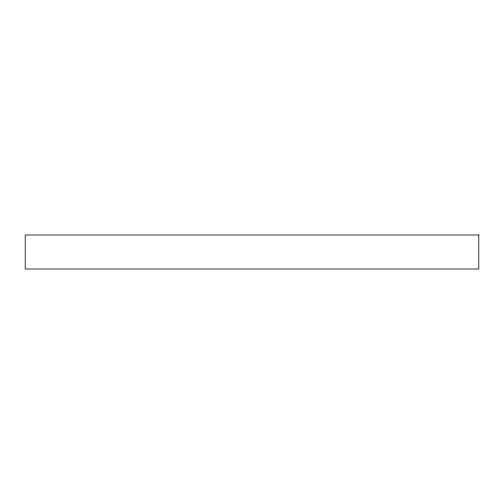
<?xml version="1.0" encoding="UTF-8"?>
<svg xmlns="http://www.w3.org/2000/svg" width="504" height="504" viewBox="0 0 504 504"><rect width="100%" height="100%" fill="white"/><g stroke="black" fill="none" stroke-linecap="round" stroke-linejoin="round"><path stroke-width="0.76" d="M478.8 234.99L25.2 234.99L25.2 269.01L478.8 269.01L478.8 234.99"/></g></svg>
